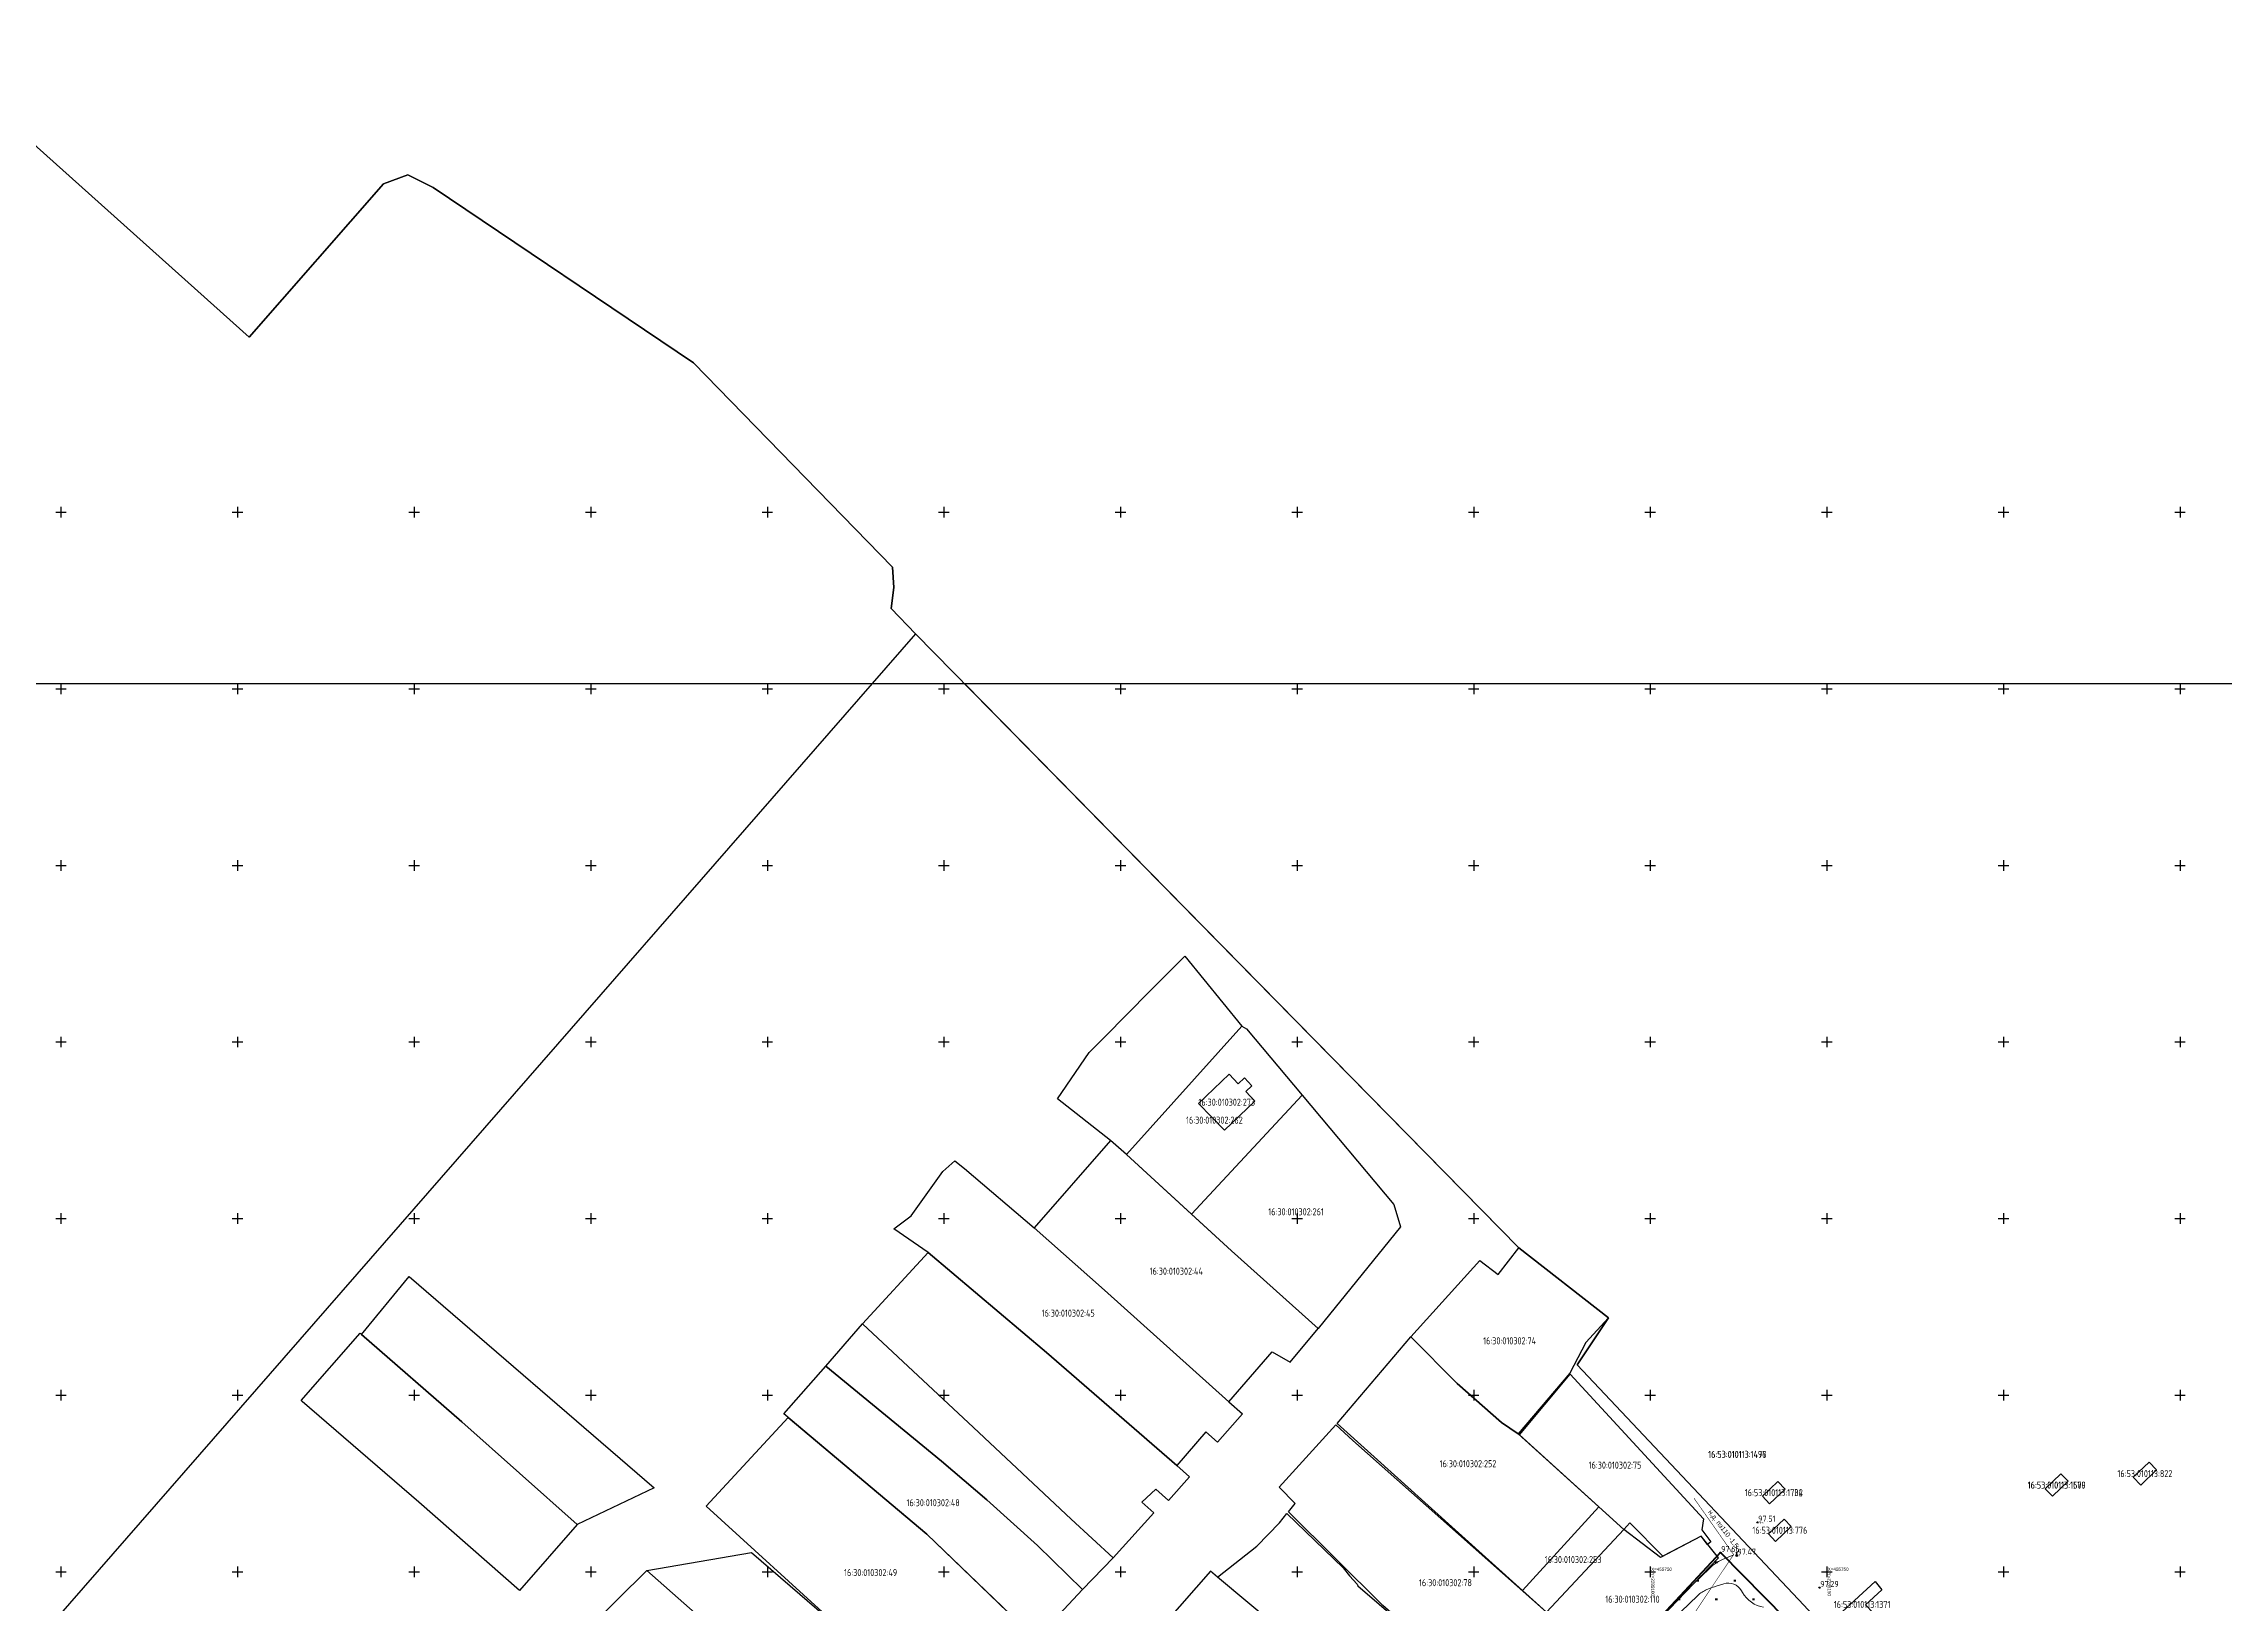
# Model space of a CAD drawing. Header units: metres. Extents: x 2284092 to 2335310, y 454860 to 483236.
# Drawn here: x 2284645 to 2285263, y 455741 to 456183 of the extents above; entities that cross this region are included whole.
import ezdxf
from ezdxf.enums import TextEntityAlignment as Align

# ---------------------------------------------------------------- set-up
doc = ezdxf.new("R2010")
doc.units = ezdxf.units.M
doc.header["$PDMODE"] = 32
doc.header["$PDSIZE"] = 0.3
doc.linetypes.add('ЛИНИЯ_1.5-1.5', pattern=[3, 1.5, -1.5])
for name, color, linetype in [('-_линия', 7, 'Continuous'), ('0 @ 0.5', 7, 'Continuous'), ('b', 7, 'Continuous'), ('D', 1, 'Continuous'), ('Eg.14_Ограждения', 7, 'Continuous'), ('INHABITED', 14, 'Continuous'), ('LABELS', 254, 'Continuous'), ('MUNICIPAL', 14, 'Continuous'), ('P', 94, 'Continuous'), ('stena', 7, 'Continuous'), ('T', 7, 'Continuous'), ('КОД', 7, 'Continuous'), ('ТОЧКИ_линия', 7, 'Continuous')]:
    doc.layers.add(name, color=color, linetype=linetype)
doc.styles.get("Standard").update_dxf_attribs({"font": 'eskdu.shx'})
doc.styles.add('БСАМ курсив малоконтрасный (Бм-431)', font='bm431.ttf')
doc.styles.add('Рубленый (Р-131)', font='p131.ttf')
doc.linetypes.add('Газопр', pattern='A,5,-1,["Г",БСАМ курсив малоконтрасный (Бм-431),S=2,R=0,X=-1,Y=-1],-1,10,-2,10,-2,5', length=36)
doc.linetypes.add('СЕТКА', pattern='A,0.001,[131,ltypeshp.shx,S=0.6,R=0,X=0,Y=-0.6],5,[131,ltypeshp.shx,S=0.6,R=180,X=1.2,Y=0.6],5', length=10.001)

# ---------------------------------------------------------------- blocks, each defined once
blk = doc.blocks.new('Столбик кабельный')
at = {"linetype": 'Continuous'}
h = blk.add_hatch(color=0, dxfattribs=at)
edge = h.paths.add_edge_path()
edge.add_arc((0, 0), 0.5, 0, 360)
at = {"color": 0, "linetype": 'Continuous'}
for p, q in [((0.5, 1.5), (-0.5, 1.5)), ((0, 0.5), (0, 1.5))]:
    blk.add_line(p, q, dxfattribs=at)
blk.add_circle((0, 0), 0.5, dxfattribs=at)
blk = doc.blocks.new('Крест сетки')
at = {"color": 72, "linetype": 'Continuous'}
for p, q in [((-3, 0), (3, 0)), ((0, 3), (0, -3))]:
    blk.add_line(p, q, dxfattribs=at)
blk = doc.blocks.new('Штриховка Луговая растительность')
at = {"color": 3, "linetype": 'Continuous'}
for p, q in [((-0.4, 1), (-0.4, 0)), ((0.4, 0), (0.4, 1))]:
    blk.add_line(p, q, dxfattribs=at)

msp = doc.modelspace()

# ---------------------------------------------------------------- linework, layer by layer
at = {"layer": '-_линия', "color": 1, "lineweight": 70}
msp.add_lwpolyline([(2285199.13, 455611.98), (2285083.63, 455583.72), (2285095.21, 455659.51), (2285083.85, 455690.39), (2285068.15, 455703.95), (2285089.37, 455722.71), (2285119.86, 455755.4), (2285144.51, 455730.39), (2285151.63, 455731.19), (2285193.17, 455688.68), (2285199.13, 455611.98)], close=True, dxfattribs=at)
at = {"layer": '-_линия', "color": 1, "lineweight": 100}
msp.add_lwpolyline([(2285089.37, 455722.71), (2285119.86, 455755.4), (2285144.51, 455730.39)], dxfattribs=at)
at = {"linetype": 'Continuous'}
msp.add_lwpolyline([(2284091.77, 456001.5), (2285702.08, 456001.5), (2285702.08, 454859.8), (2284091.77, 454859.8)], close=True, dxfattribs=at)
at = {"color": 4, "linetype": 'Газопр', "const_width": 0.15}
msp.add_lwpolyline([(2285112.37, 455770.83), (2285123.6, 455754.86), (2285111.27, 455736.41), (2285117.48, 455633.37), (2285119, 455596.46), (2285120.03, 455579.9), (2285119.94, 455572.2), (2285119.43, 455544.03), (2285098.8, 455400.62), (2285081.4, 455284.49), (2285093.94, 455130.72)], dxfattribs=at)
at = {"linetype": 'СЕТКА'}
msp.add_lwpolyline([(2285119.86, 455755.4), (2285089.37, 455722.71), (2285068.15, 455703.95), (2285083.85, 455690.39), (2285081.74, 455688.7), (2285073.73, 455682.72)], dxfattribs=at)
at = {"layer": 'b', "linetype": 'Continuous'}
msp.add_lwpolyline([(2284400.46, 455452.39), (2284362.59, 455424.7), (2284292.45, 455322.69), (2284378.23, 455332.83), (2284465.8, 455326.3), (2284589.4, 455364.3), (2284647.1, 455343.8), (2284731.2, 455423), (2284803.4, 455418.7), (2284841.5, 455421.2), (2285132.4, 455641.7), (2285249.4, 455625.3), (2285143.47, 455740.54), (2285079.3, 455808.6), (2285088.13, 455821.89), (2285062.82, 455841.71), (2284892, 456015.6)], close=True, dxfattribs=at)
at = {"layer": 'D', "linetype": 'Continuous'}
for points in [[(2284980.76, 455890.88), (2284983.35, 455888.18), (2284985.08, 455889.84), (2284987.23, 455887.6), (2284985.5, 455885.94), (2284988.05, 455883.27), (2284979.41, 455875), (2284972.13, 455882.61)], [(2285241.24, 455781.01), (2285243.34, 455778.83), (2285238.88, 455774.55), (2285236.77, 455776.73)], [(2285136.16, 455775.58), (2285138.23, 455773.41), (2285133.8, 455769.2), (2285131.74, 455771.36)], [(2285216.25, 455777.74), (2285218.32, 455775.6), (2285213.91, 455771.35), (2285211.84, 455773.49)], [(2285137.89, 455764.91), (2285139.92, 455762.77), (2285135.5, 455758.56), (2285133.47, 455760.69)], [(2285154.38, 455738.64), (2285163.67, 455747.23), (2285165.58, 455744.91), (2285160.94, 455740.61), (2285163.14, 455738.37), (2285158.71, 455734.23)]]:
    msp.add_lwpolyline(points, close=True, dxfattribs=at)
at = {"layer": 'Eg.14_Ограждения', "color": 42, "linetype": 'Continuous', "lineweight": 15, "ltscale": 0.5, "flags": 128}
for points, elevation in [([(2285106.51, 455741.08), (2285116.64, 455750.86, -0.098658), (2285121.12, 455753.75), (2285123.65, 455754.74)], 97.5), ([(2285101.61, 455731.86), (2285113.45, 455743.29, -0.098659), (2285116.02, 455744.95), (2285116.02, 455744.95, -0.016032), (2285118.96, 455745.99), (2285120.79, 455746.58, -0.355071), (2285125.83, 455744.62), (2285126.11, 455744.13, 0.225467), (2285132.1, 455739.93)], 97)]:
    msp.add_lwpolyline(points, format="xyb", dxfattribs=dict(at, elevation=elevation))
at = {"layer": 'INHABITED', "linetype": 'Continuous'}
for points in [[(2284610.4, 456182.68), (2284703.32, 456099.56), (2284741.28, 456142.96), (2284748.25, 456145.5), (2284755.42, 456141.97), (2284829.1, 456092.32), (2284885.44, 456034.41), (2284885.84, 456028.69), (2284885.1, 456022.7), (2284892, 456015.6), (2285062.82, 455841.71), (2285088.13, 455821.89), (2285079.3, 455808.6), (2285143.47, 455740.54), (2285249.4, 455625.3), (2285132.4, 455641.7), (2284841.5, 455421.2), (2284803.4, 455418.7), (2284731.2, 455423), (2284647.1, 455343.8), (2284589.4, 455364.3)], [(2284610.4, 456182.68), (2284703.32, 456099.56), (2284741.28, 456142.96), (2284748.25, 456145.5), (2284755.42, 456141.97), (2284829.1, 456092.32), (2284885.44, 456034.41), (2284885.84, 456028.69), (2284885.1, 456022.7), (2284892, 456015.6), (2285062.82, 455841.71), (2285088.13, 455821.89), (2285079.3, 455808.6), (2285143.47, 455740.54), (2285249.4, 455625.3), (2285132.4, 455641.7), (2284841.5, 455421.2), (2284803.4, 455418.7), (2284731.2, 455423), (2284647.1, 455343.8), (2284589.4, 455364.3)], [(2284905.85, 456001.5), (2285062.82, 455841.71), (2285088.13, 455821.89), (2285079.3, 455808.6), (2285143.47, 455740.54), (2285249.4, 455625.3), (2285132.4, 455641.7), (2284841.5, 455421.2), (2284803.4, 455418.7), (2284731.2, 455423), (2284647.1, 455343.8), (2284589.4, 455364.3)]]:
    msp.add_lwpolyline(points, dxfattribs=at)
at = {"layer": 'MUNICIPAL', "linetype": 'Continuous'}
for points in [[(2284610.4, 456182.68), (2284703.32, 456099.56), (2284741.28, 456142.96), (2284748.25, 456145.5), (2284755.42, 456141.97), (2284829.1, 456092.32), (2284885.44, 456034.41), (2284885.84, 456028.69), (2284885.1, 456022.7), (2284892, 456015.6), (2285062.82, 455841.71), (2285088.13, 455821.89), (2285079.3, 455808.6), (2285143.47, 455740.54), (2285249.4, 455625.3), (2285132.4, 455641.7), (2284841.5, 455421.2), (2284803.4, 455418.7), (2284731.2, 455423), (2284647.1, 455343.8), (2284589.4, 455364.3)], [(2284589.4, 455364.3), (2284647.1, 455343.8), (2284731.2, 455423), (2284803.4, 455418.7), (2284841.5, 455421.2), (2285132.4, 455641.7), (2285249.4, 455625.3), (2285143.47, 455740.54), (2285079.3, 455808.6), (2285088.13, 455821.89), (2285062.82, 455841.71), (2284892, 456015.6), (2284885.1, 456022.7), (2284885.84, 456028.69), (2284885.44, 456034.41), (2284829.1, 456092.32), (2284755.42, 456141.97), (2284748.25, 456145.5), (2284741.28, 456142.96), (2284703.32, 456099.56), (2284610.4, 456182.68)], [(2284610.4, 456182.68), (2284703.32, 456099.56), (2284741.28, 456142.96), (2284748.25, 456145.5), (2284755.42, 456141.97), (2284829.1, 456092.32), (2284885.44, 456034.41), (2284885.84, 456028.69), (2284885.1, 456022.7), (2284892, 456015.6), (2285062.82, 455841.71), (2285088.13, 455821.89), (2285079.3, 455808.6), (2285143.47, 455740.54), (2285249.4, 455625.3), (2285132.4, 455641.7), (2284841.5, 455421.2), (2284803.4, 455418.7), (2284731.2, 455423), (2284647.1, 455343.8), (2284589.4, 455364.3)], [(2284589.4, 455364.3), (2284647.1, 455343.8), (2284731.2, 455423), (2284803.4, 455418.7), (2284841.5, 455421.2), (2285132.4, 455641.7), (2285249.4, 455625.3), (2285143.47, 455740.54), (2285079.3, 455808.6), (2285088.13, 455821.89), (2285062.82, 455841.71), (2284892, 456015.6), (2284885.1, 456022.7), (2284885.84, 456028.69), (2284885.44, 456034.41), (2284829.1, 456092.32), (2284755.42, 456141.97), (2284748.25, 456145.5), (2284741.28, 456142.96), (2284703.32, 456099.56), (2284610.4, 456182.68)]]:
    msp.add_lwpolyline(points, dxfattribs=at)
at = {"layer": 'P', "linetype": 'Continuous'}
for points in [[(2284984.35, 455904.5), (2284951.71, 455868.14), (2284947.14, 455872.07), (2284932.18, 455883.94), (2284941.1, 455897.03), (2284945.45, 455901.4), (2284958.34, 455914.35), (2284963.99, 455920.02), (2284968.22, 455924.27)], [(2284984.35, 455904.5), (2284985.65, 455903.75), (2285001.46, 455884.93), (2284970.13, 455851.24), (2284951.71, 455868.14)], [(2285001.46, 455884.93), (2285027.43, 455854), (2285029.28, 455847.62), (2285005.97, 455818.91), (2284981.41, 455840.9), (2284970.13, 455851.24)], [(2284951.71, 455868.14), (2284947.14, 455872.07), (2284925.59, 455847.33), (2284945.46, 455829.71), (2284980.64, 455798.14), (2284992.9, 455812.29), (2284998.08, 455809.32), (2285005.97, 455818.91), (2284981.41, 455840.9)], [(2284929.03, 455812.05), (2284895.55, 455840.42), (2284885.85, 455847.13), (2284890.73, 455850.74), (2284899.65, 455863.28), (2284903.11, 455866.39), (2284905.84, 455864.21), (2284925.59, 455847.33), (2284945.46, 455829.71), (2284980.64, 455798.14), (2284984.52, 455794.74), (2284977.47, 455786.72), (2284974.16, 455789.62), (2284965.95, 455780.05)], [(2284929.03, 455812.05), (2284965.95, 455780.05), (2284969.54, 455776.87), (2284963.58, 455770.16), (2284959.99, 455773.35), (2284956.07, 455769.73), (2284959.47, 455766.63), (2284947.92, 455753.94), (2284936.05, 455764.84), (2284908.4, 455790.8), (2284876.91, 455820.19), (2284895.55, 455840.42)], [(2285062.82, 455841.71), (2285088.13, 455821.89), (2285081.72, 455814.87), (2285077.22, 455806.26), (2285062.61, 455789.06), (2285057.86, 455792.28), (2285045.31, 455803.27), (2285032.22, 455816.51), (2285051.79, 455838.14), (2285056.9, 455834.19)], [(2284748.61, 455833.59), (2284817.91, 455773.8), (2284796.12, 455763.37), (2284763.47, 455792.43), (2284735.05, 455817.21)], [(2284718.02, 455798.44), (2284734.67, 455817.54), (2284735.05, 455817.21), (2284763.47, 455792.43), (2284796.12, 455763.37), (2284779.85, 455744.71), (2284751.29, 455769.71), (2284718.33, 455798.17)], [(2284866.56, 455808.23), (2284876.91, 455820.19), (2284908.4, 455790.8), (2284936.05, 455764.84), (2284947.92, 455753.94), (2284939.2, 455744.95), (2284926.48, 455757.39), (2284912.19, 455770.35), (2284899.35, 455781.28)], [(2285011.31, 455791.93), (2285032.22, 455816.51), (2285045.31, 455803.27), (2285057.86, 455792.28), (2285062.61, 455789.06), (2285085.47, 455768.37), (2285063.78, 455744.66)], [(2284899.35, 455781.28), (2284912.19, 455770.35), (2284926.48, 455757.39), (2284939.2, 455744.95), (2284926.12, 455730.88), (2284895.12, 455760.59), (2284854.7, 455794.75), (2284866.56, 455808.23)], [(2285116.24, 455757.75), (2285114.38, 455760.03), (2285103.58, 455754.43), (2285094.24, 455763.81), (2285092.53, 455761.98), (2285062.93, 455788.77), (2285077.31, 455805.93), (2285115.11, 455764.98), (2285114.63, 455761.86), (2285117.11, 455758.48)], [(2284855.92, 455793.71), (2284895.12, 455760.59), (2284925.78, 455731.2), (2284907.16, 455711.38), (2284901.74, 455705.81), (2284869.82, 455734.74), (2284832.7, 455768.55)], [(2285015.82, 455787.2), (2285070.58, 455738.53), (2285089.11, 455722.05), (2285067.72, 455702.22), (2285066.93, 455703.12), (2285066.81, 455703.23), (2285066.87, 455703.31), (2285058.01, 455710.93), (2285024.3, 455740.46), (2284997.56, 455766.96), (2284999.41, 455769.34), (2284994.91, 455773.9), (2285011, 455791.57)], [(2285136.16, 455775.58), (2285138.23, 455773.41), (2285133.8, 455769.2), (2285131.74, 455771.36)], [(2285211.84, 455773.49), (2285216.25, 455777.74), (2285218.32, 455775.6), (2285213.91, 455771.35)], [(2285211.84, 455773.49), (2285216.25, 455777.74), (2285218.32, 455775.6), (2285213.91, 455771.35)], [(2285066.87, 455703.31), (2285064.91, 455700.87), (2285050.84, 455691.32), (2285048.01, 455689.57), (2285015.75, 455716.48), (2284977.44, 455748.43), (2284988.64, 455757.27), (2284995.06, 455763.88), (2284997.11, 455766.49), (2285013.05, 455751.1), (2285014.87, 455748.83), (2285016.98, 455746.49), (2285017.22, 455746.03)], [(2285085.47, 455768.37), (2285092.53, 455761.98), (2285070.58, 455738.53), (2285063.78, 455744.66)], [(2285070.58, 455738.53), (2285089.13, 455722.47), (2285119.34, 455753.96), (2285114.38, 455760.03), (2285102.87, 455754.06), (2285092.53, 455761.98)], [(2284898.06, 455707.98), (2284892.1, 455701.59), (2284893.84, 455700.08), (2284889.59, 455695.18), (2284891.6, 455693.54), (2284886.69, 455687.51), (2284855.37, 455715.56), (2284815.89, 455750.35), (2284845.47, 455755.46), (2284874.92, 455730.02)], [(2284815.89, 455750.35), (2284855.37, 455715.56), (2284886.69, 455687.51), (2284876.74, 455676.36), (2284872.11, 455670.72), (2284854.56, 455686.38), (2284837.52, 455700.84), (2284799.18, 455733.83)], [(2284962.67, 455735.53), (2284977.79, 455722.21), (2284979.77, 455724.46), (2285037.95, 455676.85), (2285046.36, 455669.97), (2285056.94, 455682.12), (2285048.01, 455689.57), (2284977.44, 455748.43), (2284975.48, 455750.15)]]:
    msp.add_lwpolyline(points, close=True, dxfattribs=at)
at = {"layer": 'P'}
for p in [(2285130.35, 455763.98, 97.51), (2285119.87, 455755.4, 97.66), (2285124.47, 455754.6, 97.47), (2285147.92, 455745.49, 97.29)]:
    msp.add_point(p, dxfattribs=at)
at = {"layer": 'stena', "color": 104, "true_color": 0x0f9115}
msp.add_point((2285130.35, 455763.98, 97.51), dxfattribs=at)
at = {"layer": 'ТОЧКИ_линия'}
msp.add_lwpolyline([(2285199.13, 455611.98), (2285083.63, 455583.72), (2285095.21, 455659.51), (2285083.85, 455690.39), (2285068.15, 455703.95), (2285089.37, 455722.71), (2285119.86, 455755.4), (2285144.51, 455730.39), (2285151.63, 455731.19), (2285193.17, 455688.68), (2285199.13, 455611.98)], close=True, dxfattribs=at)

# ---------------------------------------------------------------- block references
at = {"layer": '0 @ 0.5', "linetype": 'ЛИНИЯ_1.5-1.5', "xscale": 0.5, "yscale": 0.5, "zscale": 0.5}
for p in [(2284650, 456050), (2284700, 456050), (2284750, 456050), (2284800, 456050), (2284850, 456050), (2284900, 456050), (2284950, 456050), (2285000, 456050), (2285050, 456050), (2285100, 456050), (2285150, 456050), (2285200, 456050), (2285250, 456050), (2284650, 456000), (2284700, 456000), (2284750, 456000), (2284800, 456000), (2284850, 456000), (2284900, 456000), (2284950, 456000), (2285000, 456000), (2285050, 456000), (2285100, 456000), (2285150, 456000), (2285200, 456000), (2285250, 456000), (2284650, 455950), (2284700, 455950), (2284750, 455950), (2284800, 455950), (2284850, 455950), (2284900, 455950), (2284950, 455950), (2285000, 455950), (2285050, 455950), (2285100, 455950), (2285150, 455950), (2285200, 455950), (2285250, 455950), (2284650, 455900), (2284700, 455900), (2284750, 455900), (2284800, 455900), (2284850, 455900), (2284900, 455900), (2284950, 455900), (2285000, 455900), (2285050, 455900), (2285100, 455900), (2285150, 455900), (2285200, 455900), (2285250, 455900), (2284650, 455850), (2284700, 455850), (2284750, 455850), (2284800, 455850), (2284850, 455850), (2284900, 455850), (2284950, 455850), (2285000, 455850), (2285050, 455850), (2285100, 455850), (2285150, 455850), (2285200, 455850), (2285250, 455850), (2284650, 455800), (2284700, 455800), (2284750, 455800), (2284800, 455800), (2284850, 455800), (2284900, 455800), (2284950, 455800), (2285000, 455800), (2285050, 455800), (2285100, 455800), (2285150, 455800), (2285200, 455800), (2285250, 455800), (2284650, 455750), (2284700, 455750), (2284750, 455750), (2284800, 455750), (2284850, 455750), (2284900, 455750), (2284950, 455750), (2285000, 455750), (2285050, 455750), (2285100, 455750), (2285150, 455750), (2285200, 455750), (2285250, 455750)]:
    msp.add_blockref('Крест сетки', p, dxfattribs=at)
at = {"layer": '0 @ 0.5', "linetype": 'Continuous', "xscale": 0.5, "yscale": 0.5, "zscale": 0.5}
for name, p in [('Столбик кабельный', (2285124.47, 455754.6, 97.47)), ('Штриховка Луговая растительность', (2285113.47, 455747.19)), ('Штриховка Луговая растительность', (2285118.72, 455752.44)), ('Штриховка Луговая растительность', (2285123.97, 455747.19)), ('Штриховка Луговая растительность', (2285108.22, 455741.94)), ('Штриховка Луговая растительность', (2285118.72, 455741.94)), ('Штриховка Луговая растительность', (2285129.22, 455741.94))]:
    msp.add_blockref(name, p, dxfattribs=at)

# ---------------------------------------------------------------- texts
at = {"linetype": 'Continuous', "style": 'Рубленый (Р-131)'}
msp.add_text('н.д. пэ110 -1.5', height=1.397, rotation=307.20697, dxfattribs=at).set_placement((2285116.27, 455766.85))
at = {"linetype": 'ЛИНИЯ_1.5-1.5', "style": 'Рубленый (Р-131)'}
for s, p in [('Y=2285100', (2285100.25, 455749.75)), ('Y=2285150', (2285150.25, 455749.75))]:
    msp.add_text(s, height=0.931, rotation=270, dxfattribs=at).set_placement(p)
for p in [(2285100.25, 455750.25), (2285150.25, 455750.25)]:
    msp.add_text('X=455750', height=0.931, dxfattribs=at).set_placement(p)
at = {"layer": 'LABELS', "color": 0}
for s, p in [('16:30:010302:273', (2284980.09, 455882.94)), ('16:30:010302:262', (2284976.58, 455877.87)), ('16:30:010302:261', (2284999.71, 455851.92)), ('16:30:010302:44', (2284965.78, 455835.1)), ('16:30:010302:45', (2284935.19, 455823.22)), ('16:30:010302:74', (2285060.17, 455815.39)), ('16:30:010302:252', (2285048.39, 455780.59)), ('16:30:010302:75', (2285090.02, 455780.18)), ('16:53:010113:1496', (2285124.65, 455783.23)), ('16:53:010113:1477', (2285124.65, 455783.23)), ('16:53:010113:822', (2285240.06, 455777.78)), ('16:53:010113:1734', (2285134.98, 455772.39)), ('16:53:010113:1782', (2285134.98, 455772.39)), ('16:53:010113:1579', (2285215.08, 455774.54)), ('16:53:010113:1600', (2285215.08, 455774.54)), ('16:30:010302:48', (2284896.95, 455769.55)), ('16:53:010113:776', (2285136.69, 455761.73)), ('16:30:010302:253', (2285078.15, 455753.45)), ('16:30:010302:49', (2284879.24, 455749.76)), ('16:30:010302:78', (2285042.01, 455746.9)), ('16:30:010302:110', (2285094.96, 455742.22)), ('16:53:010113:1371', (2285159.98, 455740.73))]:
    msp.add_text(s, height=2, dxfattribs=at).set_placement(p, align=Align.MIDDLE_CENTER)
at = {"layer": 'T'}
for s, p in [('97.51', (2285130.57, 455764.17, 97.51)), ('97.66', (2285120.08, 455755.59, 97.66)), ('97.47', (2285124.69, 455754.79, 97.47)), ('97.29', (2285148.14, 455745.68, 97.29))]:
    msp.add_text(s, height=1.7, dxfattribs=at).set_placement(p)
at = {"layer": 'КОД'}
for s, p in [('stena', (2285130.45, 455763.73, 97.51)), ('stena', (2285130.45, 455763.73, 97.51)), ('z', (2285120.01, 455755.15, 97.66)), ('z', (2285120.01, 455755.15, 97.66)), ('uk', (2285124.62, 455754.35, 97.47)), ('uk', (2285124.62, 455754.35, 97.47)), ('u', (2285148.07, 455745.24, 97.29)), ('u', (2285148.07, 455745.24, 97.29))]:
    msp.add_text(s, height=0.5, dxfattribs=at).set_placement(p)

doc.saveas('drawing.dxf')
